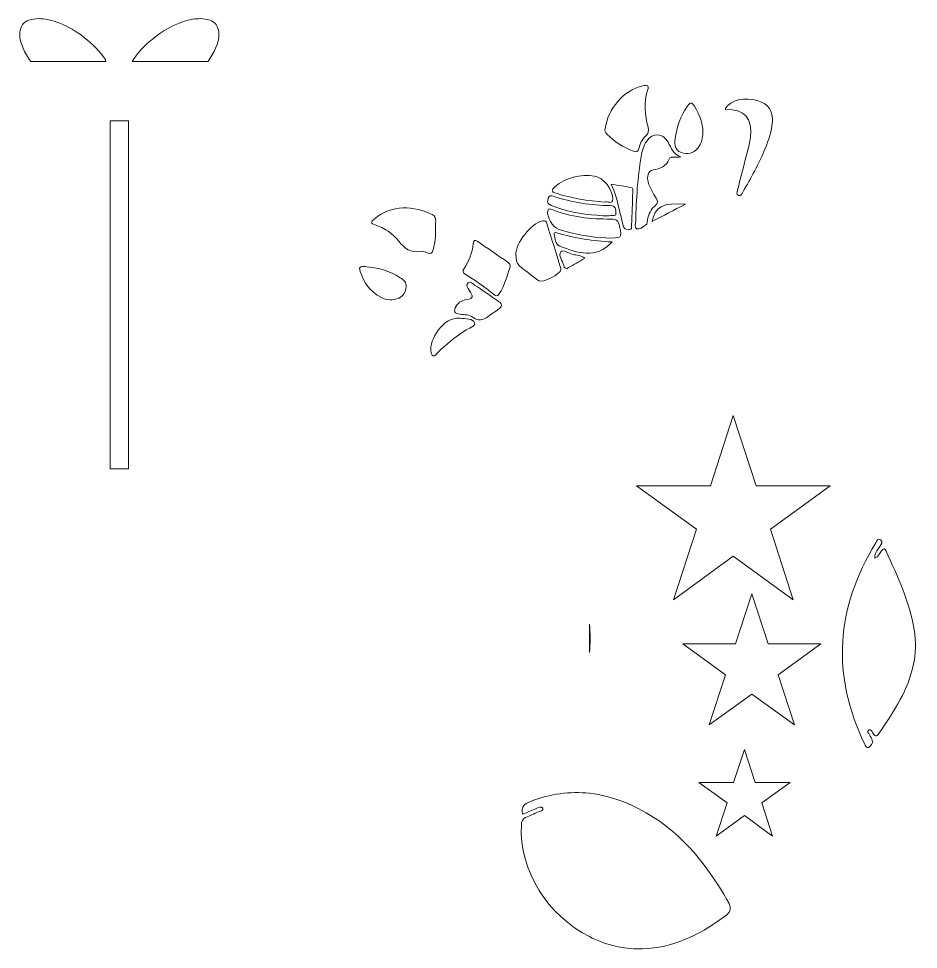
# Model space of a CAD drawing. Extents: x 212 to 2788, y -2896 to -104.
# Drawn here: x 1494 to 2538, y -1482 to -401 of the extents above; entities that cross this region are included whole.
import ezdxf

# ---------------------------------------------------------------- set-up
doc = ezdxf.new("R2010")
doc.units = 0
doc.header["$MEASUREMENT"] = 0
doc.layers.add('Layer 1', color=7, linetype='Continuous')

# ---------------------------------------------------------------- blocks, each defined once
blk = doc.blocks.new('block 2')
at = {"layer": 'Layer 1', "lineweight": 0}
for points in [[(1600.4, -830.9), (1600.4, -768.5), (1600.4, -698.8), (1600.4, -568.1), (1600.4, -519.5), (1621.6, -519.5), (1621.6, -568.1), (1621.6, -698.8), (1621.6, -768.5), (1621.6, -830.9), (1621.6, -923.6), (1600.4, -923.6), (1600.4, -830.9)], [(2297.1, -943.5), (2323.6, -861.9), (2350.2, -943.5), (2436.1, -943.5), (2366.6, -994), (2393.1, -1075.7), (2323.6, -1025.2), (2254.1, -1075.7), (2280.7, -994), (2211.2, -943.5), (2297.1, -943.5)], [(2375.7, -1163.1), (2394.6, -1221.2), (2345.1, -1185.3), (2295.6, -1221.2), (2314.5, -1163.1), (2265, -1127.1), (2326.2, -1127.1), (2345.1, -1068.9), (2364, -1127.1), (2425.2, -1127.1), (2375.7, -1163.1)], [(2369.2, -1350.3), (2336.5, -1326.5), (2303.8, -1350.3), (2316.3, -1311.8), (2283.6, -1288), (2324, -1288), (2336.5, -1249.5), (2349, -1288), (2389.5, -1288), (2356.7, -1311.8), (2369.2, -1350.3)]]:
    blk.add_lwpolyline(points, dxfattribs=at)
for points, knots in [([(1498.8, -407.8), (1502.3, -403.4), (1508.8, -401), (1517.1, -401), (1531.5, -401), (1551.3, -408), (1570.6, -423.1), (1580.5, -430.9), (1588.7, -439.6), (1594.9, -448.6), (1595, -449), (1595.2, -449.4), (1595.4, -449.8), (1595.2, -450.1), (1595.1, -450.4), (1595, -450.8), (1595, -450.8), (1508.1, -450.8), (1508.1, -450.8), (1504.4, -445.7), (1501.4, -440.6), (1499.3, -435.4), (1494.3, -423.8), (1494.1, -413.8), (1498.8, -407.8)], [0, 0, 0, 0, 1, 1, 1, 2, 2, 2, 3, 3, 3, 4, 4, 4, 5, 5, 5, 6, 6, 6, 7, 7, 7, 8, 8, 8, 8]), ([(1651.4, -423.1), (1665.9, -411.7), (1681.9, -404.1), (1696.3, -401.7), (1699.3, -401.2), (1702.2, -401), (1704.9, -401), (1713.2, -401), (1719.7, -403.3), (1723.2, -407.8), (1727.9, -413.8), (1727.7, -423.8), (1722.8, -435.4), (1720.6, -440.6), (1717.6, -445.7), (1713.9, -450.8), (1713.9, -450.8), (1625.7, -450.8), (1625.7, -450.8), (1631.9, -441), (1640.8, -431.5), (1651.4, -423.1)], [0, 0, 0, 0, 1, 1, 1, 2, 2, 2, 3, 3, 3, 4, 4, 4, 5, 5, 5, 6, 6, 6, 7, 7, 7, 7]), ([(2174.9, -528.8), (2177.4, -505.9), (2196.9, -483.7), (2218.5, -479), (2223.3, -478), (2226.3, -477.4), (2224, -484.4), (2219.2, -498.6), (2221.1, -512.9), (2224.6, -527), (2225.6, -531.5), (2225.5, -534.6), (2221.7, -537.6), (2217.4, -541.3), (2215.4, -546.6), (2214, -551.9), (2212.9, -555.7), (2211.1, -556.3), (2207.7, -555), (2196, -550.4), (2185.7, -543.8), (2176.7, -535), (2174.9, -533.2), (2174, -531.3), (2174.9, -528.8)], [0, 0, 0, 0, 1, 1, 1, 2, 2, 2, 3, 3, 3, 4, 4, 4, 5, 5, 5, 6, 6, 6, 7, 7, 7, 8, 8, 8, 8]), ([(2314.4, -506.6), (2314.4, -506.1), (2314.2, -505.4), (2314.5, -505), (2320.1, -495.6), (2337.1, -491.7), (2352.2, -496.3), (2364.2, -499.9), (2369.9, -508.3), (2368.9, -521.1), (2368.1, -531.9), (2364.6, -542), (2360.5, -551.9), (2353.4, -569.5), (2344.1, -586.1), (2334.6, -602.6), (2333.5, -604.5), (2332.7, -607.3), (2329.6, -606.2), (2326.6, -605), (2327.8, -602.4), (2328.4, -600.3), (2332.2, -585.2), (2336.2, -570.2), (2340, -555.1), (2341.4, -549.8), (2342.9, -544.5), (2343.5, -539), (2345.9, -516.1), (2336.9, -506.1), (2314.4, -506.6)], [0, 0, 0, 0, 1, 1, 1, 2, 2, 2, 3, 3, 3, 4, 4, 4, 5, 5, 5, 6, 6, 6, 7, 7, 7, 8, 8, 8, 9, 9, 9, 10, 10, 10, 10]), ([(2256, -540.5), (2257.7, -526.7), (2262.6, -514.4), (2270, -502.9), (2273.1, -498.1), (2275.4, -497.7), (2278.6, -502.8), (2284.3, -512), (2288.2, -521.8), (2288.2, -532.8), (2288.2, -539.6), (2286.8, -546), (2282.4, -551.3), (2277.1, -557.5), (2270.3, -559.2), (2262.9, -556.3), (2255.8, -553.5), (2255.1, -547.5), (2256, -540.5)], [0, 0, 0, 0, 1, 1, 1, 2, 2, 2, 3, 3, 3, 4, 4, 4, 5, 5, 5, 6, 6, 6, 6]), ([(2247.9, -544.5), (2251.6, -551.2), (2254.2, -558.8), (2262.6, -561.5), (2258, -563), (2250.9, -559.7), (2249.1, -564), (2245.4, -573.1), (2239.2, -575), (2230.5, -576.7), (2224.6, -577.9), (2222.9, -584.6), (2224.9, -591), (2226.9, -597.7), (2230.5, -603.6), (2234, -609.5), (2236.1, -613.1), (2236.3, -615.4), (2232.8, -618.2), (2227.6, -622.3), (2225.4, -628.4), (2224, -634.7), (2223.5, -636.9), (2224.2, -639.6), (2221.7, -640.9), (2218.5, -642.6), (2215.2, -646.4), (2211.8, -645.1), (2208.2, -643.8), (2210.2, -639), (2210.3, -635.9), (2210.9, -610.8), (2212.6, -585.8), (2216.6, -561), (2217.6, -554.8), (2219.4, -548.6), (2223.1, -543.3), (2230.2, -533), (2241.9, -533.5), (2247.9, -544.5)], [0, 0, 0, 0, 1, 1, 1, 2, 2, 2, 3, 3, 3, 4, 4, 4, 5, 5, 5, 6, 6, 6, 7, 7, 7, 8, 8, 8, 9, 9, 9, 10, 10, 10, 11, 11, 11, 12, 12, 12, 13, 13, 13, 13]), ([(2116.4, -596.4), (2129.8, -585.3), (2145.5, -581.4), (2162.4, -583.9), (2172.6, -585.3), (2184.1, -600), (2183.7, -610.4), (2183.4, -618.1), (2176.7, -611.8), (2174.3, -614), (2154.6, -612.8), (2136.1, -609.5), (2117.9, -603.8), (2111.9, -602), (2112.6, -599.5), (2116.4, -596.4)], [0, 0, 0, 0, 1, 1, 1, 2, 2, 2, 3, 3, 3, 4, 4, 4, 5, 5, 5, 5]), ([(2202.3, -646.2), (2199, -646.1), (2196.3, -645.2), (2195.6, -641.1), (2194.3, -634.3), (2192.4, -627.7), (2190.8, -621), (2188.7, -611.8), (2186.3, -602.8), (2181.7, -593.3), (2190.2, -594.6), (2197.4, -595.7), (2204.7, -597), (2208, -597.7), (2207, -600.5), (2206.9, -602.7), (2206.5, -615.3), (2206.1, -627.9), (2205.4, -640.5), (2205.4, -642.8), (2206.4, -646.2), (2202.3, -646.2)], [0, 0, 0, 0, 1, 1, 1, 2, 2, 2, 3, 3, 3, 4, 4, 4, 5, 5, 5, 6, 6, 6, 7, 7, 7, 7]), ([(2108.7, -609.5), (2109.7, -605.7), (2112.3, -606.4), (2114.8, -607.3), (2136.4, -614.3), (2158.3, -618.2), (2181, -617.9), (2187, -617.9), (2187, -622.4), (2187.4, -626.2), (2188, -631.3), (2183.8, -629.4), (2181.4, -629.7), (2178.5, -629.9), (2175.6, -629.8), (2172.2, -629.8), (2154, -628.8), (2135.5, -626.5), (2117.7, -620), (2115.3, -619.1), (2112.9, -618.2), (2110.6, -617), (2107, -615.3), (2108.1, -612.3), (2108.7, -609.5)], [0, 0, 0, 0, 1, 1, 1, 2, 2, 2, 3, 3, 3, 4, 4, 4, 5, 5, 5, 6, 6, 6, 7, 7, 7, 8, 8, 8, 8]), ([(2268.1, -616.4), (2254.4, -623.5), (2242.5, -629.8), (2229.6, -636.5), (2231.7, -619.8), (2242.3, -614.2), (2268.1, -616.4)], [0, 0, 0, 0, 1, 1, 1, 2, 2, 2, 2]), ([(1978, -644.4), (1978.5, -653.9), (1977, -661.5), (1975.2, -669.1), (1974.2, -673.2), (1972.5, -675.2), (1968, -673), (1965.7, -671.9), (1962.8, -670.8), (1960.5, -671.2), (1949, -673.6), (1942.1, -667.6), (1935.3, -659.3), (1928.2, -650.5), (1918.8, -644), (1907.8, -640.5), (1902, -638.7), (1903.3, -636.8), (1906.7, -633.8), (1926.6, -616.5), (1953.6, -618.2), (1974.1, -628.6), (1981, -632), (1976.9, -640.1), (1978, -644.4)], [0, 0, 0, 0, 1, 1, 1, 2, 2, 2, 3, 3, 3, 4, 4, 4, 5, 5, 5, 6, 6, 6, 7, 7, 7, 8, 8, 8, 8]), ([(2191.6, -642.2), (2194.4, -656.2), (2194.8, -656.1), (2175.5, -655.6), (2159.4, -654.8), (2139.9, -651.8), (2120.9, -645.7), (2113.7, -643.4), (2106.8, -631.3), (2108.3, -624), (2109.2, -620.4), (2111.3, -622.1), (2112.9, -622.8), (2134.9, -631.4), (2158, -633.9), (2181.4, -633.7), (2188, -633.6), (2190.3, -635.9), (2191.6, -642.2)], [0, 0, 0, 0, 1, 1, 1, 2, 2, 2, 3, 3, 3, 4, 4, 4, 5, 5, 5, 6, 6, 6, 6]), ([(2071.2, -675.2), (2071, -661.4), (2088.8, -639), (2102.3, -635.8), (2105.5, -635.1), (2106.5, -636.3), (2107.2, -638.9), (2112.5, -655.9), (2117.7, -672.9), (2123, -690), (2123.3, -690.9), (2123.6, -691.7), (2123.5, -692.5), (2123.2, -697.5), (2102.1, -708.4), (2098, -705.4), (2090.3, -699.9), (2082.7, -694.1), (2075.5, -688), (2071.8, -684.8), (2071.3, -679.9), (2071.2, -675.2)], [0, 0, 0, 0, 1, 1, 1, 2, 2, 2, 3, 3, 3, 4, 4, 4, 5, 5, 5, 6, 6, 6, 7, 7, 7, 7]), ([(2064.5, -689.5), (2061.1, -699.7), (2058.2, -710.9), (2051.8, -720.7), (2049.7, -723.9), (2047.3, -722.9), (2045.3, -721.1), (2034.9, -712.4), (2023.8, -704.7), (2012.3, -697.6), (2009.3, -695.7), (2009.4, -693.9), (2011.1, -691.3), (2017, -682.5), (2020.6, -672.9), (2021.7, -662.4), (2022, -658.6), (2023.4, -657.2), (2027.1, -659.8), (2038.6, -667.9), (2050.3, -675.8), (2061.9, -683.9), (2063.7, -685), (2065, -686.4), (2064.5, -689.5)], [0, 0, 0, 0, 1, 1, 1, 2, 2, 2, 3, 3, 3, 4, 4, 4, 5, 5, 5, 6, 6, 6, 7, 7, 7, 8, 8, 8, 8]), ([(2118.8, -649.6), (2139.6, -656.2), (2161.1, -659.2), (2182.9, -660.3), (2163.8, -681.2), (2142.9, -672.8), (2122.4, -665.2), (2116.5, -662.9), (2117.1, -656.2), (2115.7, -651.1), (2115.2, -649.3), (2117.4, -649.2), (2118.8, -649.6)], [0, 0, 0, 0, 1, 1, 1, 2, 2, 2, 3, 3, 3, 4, 4, 4, 4]), ([(2123.4, -671.9), (2125.7, -668.7), (2132.6, -673.4), (2137.5, -674.7), (2141.8, -675.8), (2146.6, -675.8), (2151.2, -679.3), (2144.6, -683.1), (2138.4, -686.6), (2132.3, -690.1), (2129.3, -691.9), (2127.4, -691), (2126.7, -687.7), (2125.5, -682.2), (2120.3, -675.8), (2123.4, -671.9)], [0, 0, 0, 0, 1, 1, 1, 2, 2, 2, 3, 3, 3, 4, 4, 4, 5, 5, 5, 5]), ([(1943.9, -712.6), (1943.4, -718.5), (1940.9, -723), (1935.3, -725.5), (1928.3, -728.7), (1921.3, -728.1), (1914.6, -724.6), (1902.1, -718.3), (1894.9, -707.4), (1890.5, -694.5), (1888.2, -688.1), (1892.7, -688.9), (1895.7, -688.9), (1911.1, -689.8), (1924.6, -693.9), (1937.1, -701.8), (1941.3, -704.4), (1944.4, -707.3), (1943.9, -712.6)], [0, 0, 0, 0, 1, 1, 1, 2, 2, 2, 3, 3, 3, 4, 4, 4, 5, 5, 5, 6, 6, 6, 6]), ([(2054.3, -735.3), (2049.9, -740.3), (2043.7, -743.1), (2038.5, -747.1), (2032.8, -751.6), (2027.5, -752.5), (2021.5, -747.9), (2017.2, -744.6), (2011.7, -744.8), (2006.6, -744.3), (1999.9, -743.5), (1998.5, -740.6), (2001.9, -734.8), (2004.9, -729.8), (2009.8, -727.9), (2014.9, -727.2), (2021.8, -726.2), (2021.5, -723.1), (2018.4, -718.5), (2018, -717.8), (2017.6, -717), (2017.1, -716.3), (2015.6, -713.7), (2012.5, -710.8), (2015.8, -707.9), (2018.7, -705.3), (2021, -709), (2023.2, -710.3), (2032.3, -716.3), (2041.3, -722.5), (2050.2, -728.7), (2052, -730), (2054.3, -731.1), (2054.7, -733.7), (2054.6, -734.2), (2054.7, -735), (2054.3, -735.3)], [0, 0, 0, 0, 1, 1, 1, 2, 2, 2, 3, 3, 3, 4, 4, 4, 5, 5, 5, 6, 6, 6, 7, 7, 7, 8, 8, 8, 9, 9, 9, 10, 10, 10, 11, 11, 11, 12, 12, 12, 12]), ([(2011.9, -763.4), (2000.6, -771.2), (1989.7, -779.5), (1980, -789.4), (1978.7, -790.8), (1977.4, -793.2), (1975.2, -792.4), (1973.3, -791.7), (1973, -789.3), (1972.6, -787.3), (1970.2, -774.6), (1986.9, -746.9), (2005.8, -748.9), (2005.8, -748.9), (2006.1, -748.9), (2006.4, -748.9), (2012.7, -749.2), (2021.4, -749.4), (2023.4, -754.1), (2025.2, -758.5), (2016.1, -760.4), (2011.9, -763.4)], [0, 0, 0, 0, 1, 1, 1, 2, 2, 2, 3, 3, 3, 4, 4, 4, 5, 5, 5, 6, 6, 6, 7, 7, 7, 7]), ([(2489.1, -1009.7), (2490.2, -1007.9), (2491.1, -1003.6), (2494.5, -1006.2), (2497.3, -1008.5), (2495.5, -1011.3), (2493.7, -1013.8), (2487.8, -1022.4), (2487.9, -1022.5), (2487.8, -1027.5), (2492.5, -1026.3), (2492.9, -1021.5), (2495.5, -1018.8), (2497.9, -1016.1), (2499.3, -1015.9), (2501, -1019.4), (2514.2, -1048.8), (2528.2, -1078), (2533.5, -1110.2), (2538.4, -1139.3), (2531.1, -1166.1), (2517.3, -1191.6), (2510.3, -1204.9), (2501.9, -1217.4), (2493.5, -1229.7), (2490.9, -1233.6), (2488.6, -1236.7), (2485.4, -1230.3), (2484.5, -1228.5), (2483.3, -1225.8), (2481.1, -1226.9), (2477.9, -1228.6), (2480.8, -1230.9), (2481.7, -1232.7), (2482.6, -1234.8), (2484.4, -1236.6), (2484.9, -1238.8), (2485.8, -1242.6), (2483.3, -1245.8), (2480.4, -1247.3), (2477.8, -1248.7), (2477, -1245), (2476, -1243.1), (2437.2, -1162.9), (2442.6, -1085.1), (2489.1, -1009.7)], [0, 0, 0, 0, 1, 1, 1, 2, 2, 2, 3, 3, 3, 4, 4, 4, 5, 5, 5, 6, 6, 6, 7, 7, 7, 8, 8, 8, 9, 9, 9, 10, 10, 10, 11, 11, 11, 12, 12, 12, 13, 13, 13, 14, 14, 14, 15, 15, 15, 15]), ([(2156.5, -1137), (2156.5, -1137), (2156.5, -1104.2), (2156.5, -1104.2), (2157.7, -1115.3), (2157.7, -1126.2), (2156.5, -1137)], [0, 0, 0, 0, 1, 1, 1, 2, 2, 2, 2]), ([(2305.8, -1449.1), (2277.5, -1468.7), (2247.1, -1481.8), (2211.8, -1481.2), (2192.3, -1480.8), (2173.6, -1475.7), (2156.5, -1467), (2109, -1442.9), (2074.8, -1391.1), (2077.6, -1337.2), (2077.8, -1333.2), (2078.9, -1330.5), (2082.4, -1328.8), (2087.4, -1326.6), (2092.4, -1324.4), (2097.3, -1322.1), (2099.4, -1321.1), (2103.7, -1321.3), (2102.4, -1317.9), (2101.3, -1315.2), (2097.7, -1317.1), (2095.4, -1318), (2090.1, -1320.1), (2084.9, -1322.4), (2079.1, -1324.9), (2076.3, -1315.4), (2082.1, -1312.4), (2088.7, -1309.9), (2111.5, -1301.1), (2134.1, -1298.1), (2156.5, -1300.5), (2172.9, -1302.3), (2189.1, -1307), (2205.3, -1314.3), (2253.1, -1336.1), (2286.1, -1373.5), (2312.5, -1417.6), (2323.7, -1436.4), (2323.6, -1436.6), (2305.8, -1449.1)], [0, 0, 0, 0, 1, 1, 1, 2, 2, 2, 3, 3, 3, 4, 4, 4, 5, 5, 5, 6, 6, 6, 7, 7, 7, 8, 8, 8, 9, 9, 9, 10, 10, 10, 11, 11, 11, 12, 12, 12, 13, 13, 13, 13])]:
    blk.add_open_spline(points, degree=3, knots=knots, dxfattribs=at)

msp = doc.modelspace()

# ---------------------------------------------------------------- block references
at = {"layer": 'Layer 1'}
msp.add_blockref('block 2', (0, 0), dxfattribs=at)

doc.saveas('drawing.dxf')
